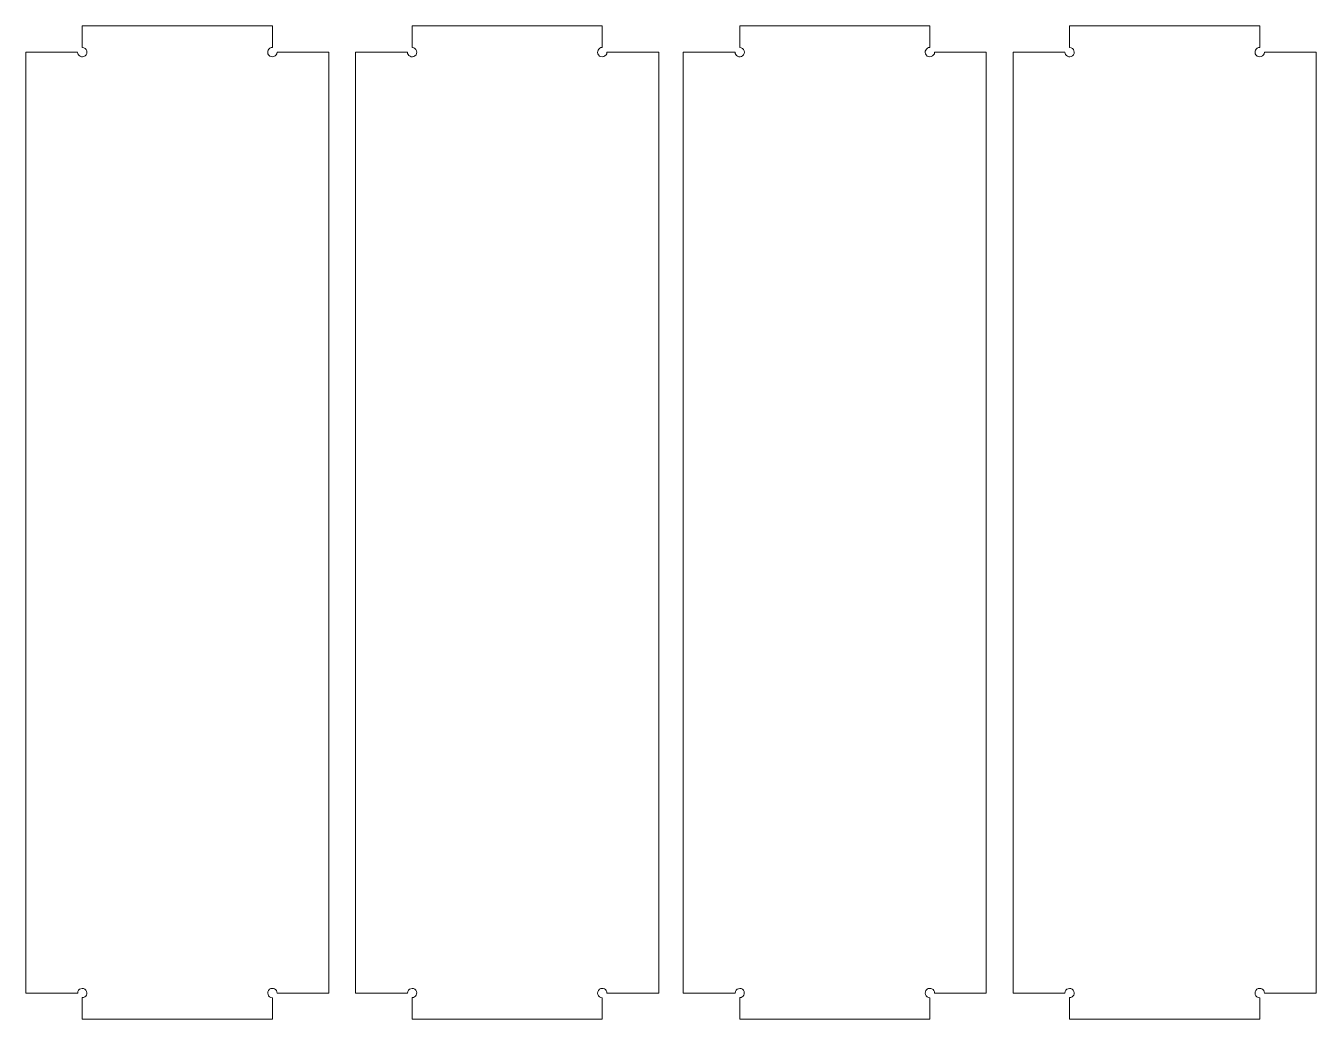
# Model space of a CAD drawing. Header units: inches. Extents: x 166 to 626, y -1144 to -80.
# Drawn here: x 200.3 to 394.6, y -928 to -778.4 of the extents above; entities that cross this region are included whole.
import ezdxf

# ---------------------------------------------------------------- set-up
doc = ezdxf.new("R2010")
doc.units = ezdxf.units.IN
doc.header["$MEASUREMENT"] = 0
doc.layers.add('Layer 1', color=7, linetype='Continuous')

# ---------------------------------------------------------------- blocks, each defined once
blk = doc.blocks.new('block 833')
at = {"layer": 'Layer 1', "lineweight": 0}
blk.add_lwpolyline([(356.79, -782.35), (348.99, -782.35)], dxfattribs=at)
blk = doc.blocks.new('block 834')
at = {"layer": 'Layer 1', "lineweight": 0}
blk.add_lwpolyline([(348.99, -782.35), (348.99, -924.08)], dxfattribs=at)
blk = doc.blocks.new('block 835')
at = {"layer": 'Layer 1', "lineweight": 0}
blk.add_lwpolyline([(348.99, -924.08), (356.8, -924.08)], dxfattribs=at)
blk = doc.blocks.new('block 836')
at = {"layer": 'Layer 1', "lineweight": 0}
blk.add_open_spline([(357.5, -924.78), (358.06, -924.78), (358.39, -924.12), (358.06, -923.67), (357.67, -923.14), (356.8, -923.42), (356.8, -924.08)], degree=3, knots=[0, 0, 0, 0, 1, 1, 1, 2, 2, 2, 2], dxfattribs=at)
blk = doc.blocks.new('block 837')
at = {"layer": 'Layer 1', "lineweight": 0}
blk.add_lwpolyline([(357.5, -924.78), (357.5, -928.03)], dxfattribs=at)
blk = doc.blocks.new('block 838')
at = {"layer": 'Layer 1', "lineweight": 0}
blk.add_lwpolyline([(386.13, -928.03), (357.5, -928.03)], dxfattribs=at)
blk = doc.blocks.new('block 839')
at = {"layer": 'Layer 1', "lineweight": 0}
blk.add_lwpolyline([(386.13, -924.79), (386.13, -928.03)], dxfattribs=at)
blk = doc.blocks.new('block 840')
at = {"layer": 'Layer 1', "lineweight": 0}
blk.add_open_spline([(386.84, -924.08), (386.84, -923.51), (386.17, -923.17), (385.71, -923.51), (385.17, -923.91), (385.46, -924.79), (386.13, -924.79)], degree=3, knots=[0, 0, 0, 0, 1, 1, 1, 2, 2, 2, 2], dxfattribs=at)
blk = doc.blocks.new('block 841')
at = {"layer": 'Layer 1', "lineweight": 0}
blk.add_lwpolyline([(394.63, -924.08), (386.84, -924.08)], dxfattribs=at)
blk = doc.blocks.new('block 842')
at = {"layer": 'Layer 1', "lineweight": 0}
blk.add_lwpolyline([(394.63, -782.35), (394.63, -924.08)], dxfattribs=at)
blk = doc.blocks.new('block 843')
at = {"layer": 'Layer 1', "lineweight": 0}
blk.add_lwpolyline([(386.84, -782.35), (394.63, -782.35)], dxfattribs=at)
blk = doc.blocks.new('block 844')
at = {"layer": 'Layer 1', "lineweight": 0}
blk.add_open_spline([(386.13, -781.64), (385.56, -781.64), (385.22, -782.31), (385.55, -782.77), (385.95, -783.31), (386.84, -783.02), (386.84, -782.35)], degree=3, knots=[0, 0, 0, 0, 1, 1, 1, 2, 2, 2, 2], dxfattribs=at)
blk = doc.blocks.new('block 845')
at = {"layer": 'Layer 1', "lineweight": 0}
blk.add_lwpolyline([(386.13, -778.38), (386.13, -781.64)], dxfattribs=at)
blk = doc.blocks.new('block 846')
at = {"layer": 'Layer 1', "lineweight": 0}
blk.add_lwpolyline([(357.5, -778.38), (386.13, -778.38)], dxfattribs=at)
blk = doc.blocks.new('block 847')
at = {"layer": 'Layer 1', "lineweight": 0}
blk.add_lwpolyline([(357.5, -781.64), (357.5, -778.38)], dxfattribs=at)
blk = doc.blocks.new('block 848')
at = {"layer": 'Layer 1', "lineweight": 0}
blk.add_open_spline([(356.79, -782.35), (356.79, -782.92), (357.46, -783.26), (357.92, -782.92), (358.45, -782.53), (358.17, -781.64), (357.5, -781.64)], degree=3, knots=[0, 0, 0, 0, 1, 1, 1, 2, 2, 2, 2], dxfattribs=at)
blk = doc.blocks.new('block 832')
at = {"layer": 'Layer 1'}
for name in ['block 846', 'block 847', 'block 845', 'block 833', 'block 834', 'block 848', 'block 844', 'block 843', 'block 842', 'block 835', 'block 836', 'block 837', 'block 840', 'block 839', 'block 841', 'block 838']:
    blk.add_blockref(name, (0, 0), dxfattribs=at)
blk = doc.blocks.new('block 850')
at = {"layer": 'Layer 1', "lineweight": 0}
blk.add_lwpolyline([(307.12, -782.35), (299.33, -782.35)], dxfattribs=at)
blk = doc.blocks.new('block 851')
at = {"layer": 'Layer 1', "lineweight": 0}
blk.add_lwpolyline([(299.33, -782.35), (299.33, -924.08)], dxfattribs=at)
blk = doc.blocks.new('block 852')
at = {"layer": 'Layer 1', "lineweight": 0}
blk.add_lwpolyline([(299.33, -924.08), (307.14, -924.08)], dxfattribs=at)
blk = doc.blocks.new('block 853')
at = {"layer": 'Layer 1', "lineweight": 0}
blk.add_open_spline([(307.83, -924.78), (308.39, -924.78), (308.72, -924.12), (308.39, -923.67), (308, -923.14), (307.14, -923.42), (307.14, -924.08)], degree=3, knots=[0, 0, 0, 0, 1, 1, 1, 2, 2, 2, 2], dxfattribs=at)
blk = doc.blocks.new('block 854')
at = {"layer": 'Layer 1', "lineweight": 0}
blk.add_lwpolyline([(307.83, -924.78), (307.83, -928.03)], dxfattribs=at)
blk = doc.blocks.new('block 855')
at = {"layer": 'Layer 1', "lineweight": 0}
blk.add_lwpolyline([(336.46, -928.03), (307.83, -928.03)], dxfattribs=at)
blk = doc.blocks.new('block 856')
at = {"layer": 'Layer 1', "lineweight": 0}
blk.add_lwpolyline([(336.46, -924.79), (336.46, -928.03)], dxfattribs=at)
blk = doc.blocks.new('block 857')
at = {"layer": 'Layer 1', "lineweight": 0}
blk.add_open_spline([(337.17, -924.08), (337.17, -923.51), (336.5, -923.17), (336.04, -923.51), (335.5, -923.91), (335.79, -924.79), (336.46, -924.79)], degree=3, knots=[0, 0, 0, 0, 1, 1, 1, 2, 2, 2, 2], dxfattribs=at)
blk = doc.blocks.new('block 858')
at = {"layer": 'Layer 1', "lineweight": 0}
blk.add_lwpolyline([(344.96, -924.08), (337.17, -924.08)], dxfattribs=at)
blk = doc.blocks.new('block 859')
at = {"layer": 'Layer 1', "lineweight": 0}
blk.add_lwpolyline([(344.96, -782.35), (344.96, -924.08)], dxfattribs=at)
blk = doc.blocks.new('block 860')
at = {"layer": 'Layer 1', "lineweight": 0}
blk.add_lwpolyline([(337.17, -782.35), (344.96, -782.35)], dxfattribs=at)
blk = doc.blocks.new('block 861')
at = {"layer": 'Layer 1', "lineweight": 0}
blk.add_open_spline([(336.46, -781.64), (335.89, -781.64), (335.55, -782.31), (335.89, -782.77), (336.28, -783.31), (337.17, -783.02), (337.17, -782.35)], degree=3, knots=[0, 0, 0, 0, 1, 1, 1, 2, 2, 2, 2], dxfattribs=at)
blk = doc.blocks.new('block 862')
at = {"layer": 'Layer 1', "lineweight": 0}
blk.add_lwpolyline([(336.46, -778.38), (336.46, -781.64)], dxfattribs=at)
blk = doc.blocks.new('block 863')
at = {"layer": 'Layer 1', "lineweight": 0}
blk.add_lwpolyline([(307.83, -778.38), (336.46, -778.38)], dxfattribs=at)
blk = doc.blocks.new('block 864')
at = {"layer": 'Layer 1', "lineweight": 0}
blk.add_lwpolyline([(307.83, -781.64), (307.83, -778.38)], dxfattribs=at)
blk = doc.blocks.new('block 865')
at = {"layer": 'Layer 1', "lineweight": 0}
blk.add_open_spline([(307.12, -782.35), (307.12, -782.92), (307.79, -783.26), (308.25, -782.92), (308.79, -782.53), (308.5, -781.64), (307.83, -781.64)], degree=3, knots=[0, 0, 0, 0, 1, 1, 1, 2, 2, 2, 2], dxfattribs=at)
blk = doc.blocks.new('block 849')
at = {"layer": 'Layer 1'}
for name in ['block 863', 'block 864', 'block 862', 'block 850', 'block 851', 'block 865', 'block 861', 'block 860', 'block 859', 'block 852', 'block 853', 'block 854', 'block 857', 'block 856', 'block 858', 'block 855']:
    blk.add_blockref(name, (0, 0), dxfattribs=at)
blk = doc.blocks.new('block 867')
at = {"layer": 'Layer 1', "lineweight": 0}
blk.add_lwpolyline([(257.79, -782.35), (249.99, -782.35)], dxfattribs=at)
blk = doc.blocks.new('block 868')
at = {"layer": 'Layer 1', "lineweight": 0}
blk.add_lwpolyline([(249.99, -782.35), (249.99, -924.08)], dxfattribs=at)
blk = doc.blocks.new('block 869')
at = {"layer": 'Layer 1', "lineweight": 0}
blk.add_lwpolyline([(249.99, -924.08), (257.8, -924.08)], dxfattribs=at)
blk = doc.blocks.new('block 870')
at = {"layer": 'Layer 1', "lineweight": 0}
blk.add_open_spline([(258.5, -924.78), (259.06, -924.78), (259.39, -924.12), (259.06, -923.67), (258.67, -923.14), (257.8, -923.42), (257.8, -924.08)], degree=3, knots=[0, 0, 0, 0, 1, 1, 1, 2, 2, 2, 2], dxfattribs=at)
blk = doc.blocks.new('block 871')
at = {"layer": 'Layer 1', "lineweight": 0}
blk.add_lwpolyline([(258.5, -924.78), (258.5, -928.03)], dxfattribs=at)
blk = doc.blocks.new('block 872')
at = {"layer": 'Layer 1', "lineweight": 0}
blk.add_lwpolyline([(287.13, -928.03), (258.5, -928.03)], dxfattribs=at)
blk = doc.blocks.new('block 873')
at = {"layer": 'Layer 1', "lineweight": 0}
blk.add_lwpolyline([(287.13, -924.79), (287.13, -928.03)], dxfattribs=at)
blk = doc.blocks.new('block 874')
at = {"layer": 'Layer 1', "lineweight": 0}
blk.add_open_spline([(287.84, -924.08), (287.84, -923.51), (287.17, -923.17), (286.71, -923.51), (286.17, -923.91), (286.46, -924.79), (287.13, -924.79)], degree=3, knots=[0, 0, 0, 0, 1, 1, 1, 2, 2, 2, 2], dxfattribs=at)
blk = doc.blocks.new('block 875')
at = {"layer": 'Layer 1', "lineweight": 0}
blk.add_lwpolyline([(295.63, -924.08), (287.84, -924.08)], dxfattribs=at)
blk = doc.blocks.new('block 876')
at = {"layer": 'Layer 1', "lineweight": 0}
blk.add_lwpolyline([(295.63, -782.35), (295.63, -924.08)], dxfattribs=at)
blk = doc.blocks.new('block 877')
at = {"layer": 'Layer 1', "lineweight": 0}
blk.add_lwpolyline([(287.84, -782.35), (295.63, -782.35)], dxfattribs=at)
blk = doc.blocks.new('block 878')
at = {"layer": 'Layer 1', "lineweight": 0}
blk.add_open_spline([(287.13, -781.64), (286.56, -781.64), (286.22, -782.31), (286.55, -782.77), (286.95, -783.31), (287.84, -783.02), (287.84, -782.35)], degree=3, knots=[0, 0, 0, 0, 1, 1, 1, 2, 2, 2, 2], dxfattribs=at)
blk = doc.blocks.new('block 879')
at = {"layer": 'Layer 1', "lineweight": 0}
blk.add_lwpolyline([(287.13, -778.38), (287.13, -781.64)], dxfattribs=at)
blk = doc.blocks.new('block 880')
at = {"layer": 'Layer 1', "lineweight": 0}
blk.add_lwpolyline([(258.5, -778.38), (287.13, -778.38)], dxfattribs=at)
blk = doc.blocks.new('block 881')
at = {"layer": 'Layer 1', "lineweight": 0}
blk.add_lwpolyline([(258.5, -781.64), (258.5, -778.38)], dxfattribs=at)
blk = doc.blocks.new('block 882')
at = {"layer": 'Layer 1', "lineweight": 0}
blk.add_open_spline([(257.79, -782.35), (257.79, -782.92), (258.46, -783.26), (258.92, -782.92), (259.45, -782.53), (259.17, -781.64), (258.5, -781.64)], degree=3, knots=[0, 0, 0, 0, 1, 1, 1, 2, 2, 2, 2], dxfattribs=at)
blk = doc.blocks.new('block 866')
at = {"layer": 'Layer 1'}
for name in ['block 880', 'block 881', 'block 879', 'block 867', 'block 868', 'block 882', 'block 878', 'block 877', 'block 876', 'block 869', 'block 870', 'block 871', 'block 874', 'block 873', 'block 875', 'block 872']:
    blk.add_blockref(name, (0, 0), dxfattribs=at)
blk = doc.blocks.new('block 884')
at = {"layer": 'Layer 1', "lineweight": 0}
blk.add_lwpolyline([(208.12, -782.35), (200.33, -782.35)], dxfattribs=at)
blk = doc.blocks.new('block 885')
at = {"layer": 'Layer 1', "lineweight": 0}
blk.add_lwpolyline([(200.33, -782.35), (200.33, -924.08)], dxfattribs=at)
blk = doc.blocks.new('block 886')
at = {"layer": 'Layer 1', "lineweight": 0}
blk.add_lwpolyline([(200.33, -924.08), (208.14, -924.08)], dxfattribs=at)
blk = doc.blocks.new('block 887')
at = {"layer": 'Layer 1', "lineweight": 0}
blk.add_open_spline([(208.83, -924.78), (209.39, -924.78), (209.72, -924.12), (209.39, -923.67), (209, -923.14), (208.14, -923.42), (208.14, -924.08)], degree=3, knots=[0, 0, 0, 0, 1, 1, 1, 2, 2, 2, 2], dxfattribs=at)
blk = doc.blocks.new('block 888')
at = {"layer": 'Layer 1', "lineweight": 0}
blk.add_lwpolyline([(208.83, -924.78), (208.83, -928.03)], dxfattribs=at)
blk = doc.blocks.new('block 889')
at = {"layer": 'Layer 1', "lineweight": 0}
blk.add_lwpolyline([(237.46, -928.03), (208.83, -928.03)], dxfattribs=at)
blk = doc.blocks.new('block 890')
at = {"layer": 'Layer 1', "lineweight": 0}
blk.add_lwpolyline([(237.46, -924.79), (237.46, -928.03)], dxfattribs=at)
blk = doc.blocks.new('block 891')
at = {"layer": 'Layer 1', "lineweight": 0}
blk.add_open_spline([(238.17, -924.08), (238.17, -923.51), (237.5, -923.17), (237.04, -923.51), (236.5, -923.91), (236.79, -924.79), (237.46, -924.79)], degree=3, knots=[0, 0, 0, 0, 1, 1, 1, 2, 2, 2, 2], dxfattribs=at)
blk = doc.blocks.new('block 892')
at = {"layer": 'Layer 1', "lineweight": 0}
blk.add_lwpolyline([(245.96, -924.08), (238.17, -924.08)], dxfattribs=at)
blk = doc.blocks.new('block 893')
at = {"layer": 'Layer 1', "lineweight": 0}
blk.add_lwpolyline([(245.96, -782.35), (245.96, -924.08)], dxfattribs=at)
blk = doc.blocks.new('block 894')
at = {"layer": 'Layer 1', "lineweight": 0}
blk.add_lwpolyline([(238.17, -782.35), (245.96, -782.35)], dxfattribs=at)
blk = doc.blocks.new('block 895')
at = {"layer": 'Layer 1', "lineweight": 0}
blk.add_open_spline([(237.46, -781.64), (236.89, -781.64), (236.55, -782.31), (236.89, -782.77), (237.28, -783.31), (238.17, -783.02), (238.17, -782.35)], degree=3, knots=[0, 0, 0, 0, 1, 1, 1, 2, 2, 2, 2], dxfattribs=at)
blk = doc.blocks.new('block 896')
at = {"layer": 'Layer 1', "lineweight": 0}
blk.add_lwpolyline([(237.46, -778.38), (237.46, -781.64)], dxfattribs=at)
blk = doc.blocks.new('block 897')
at = {"layer": 'Layer 1', "lineweight": 0}
blk.add_lwpolyline([(208.83, -778.38), (237.46, -778.38)], dxfattribs=at)
blk = doc.blocks.new('block 898')
at = {"layer": 'Layer 1', "lineweight": 0}
blk.add_lwpolyline([(208.83, -781.64), (208.83, -778.38)], dxfattribs=at)
blk = doc.blocks.new('block 899')
at = {"layer": 'Layer 1', "lineweight": 0}
blk.add_open_spline([(208.12, -782.35), (208.12, -782.92), (208.79, -783.26), (209.25, -782.92), (209.79, -782.53), (209.5, -781.64), (208.83, -781.64)], degree=3, knots=[0, 0, 0, 0, 1, 1, 1, 2, 2, 2, 2], dxfattribs=at)
blk = doc.blocks.new('block 883')
at = {"layer": 'Layer 1'}
for name in ['block 897', 'block 898', 'block 896', 'block 884', 'block 885', 'block 899', 'block 895', 'block 894', 'block 893', 'block 886', 'block 887', 'block 888', 'block 891', 'block 890', 'block 892', 'block 889']:
    blk.add_blockref(name, (0, 0), dxfattribs=at)

msp = doc.modelspace()

# ---------------------------------------------------------------- block references
at = {"layer": 'Layer 1'}
for name in ['block 883', 'block 866', 'block 849', 'block 832']:
    msp.add_blockref(name, (0, 0), dxfattribs=at)

doc.saveas('drawing.dxf')
